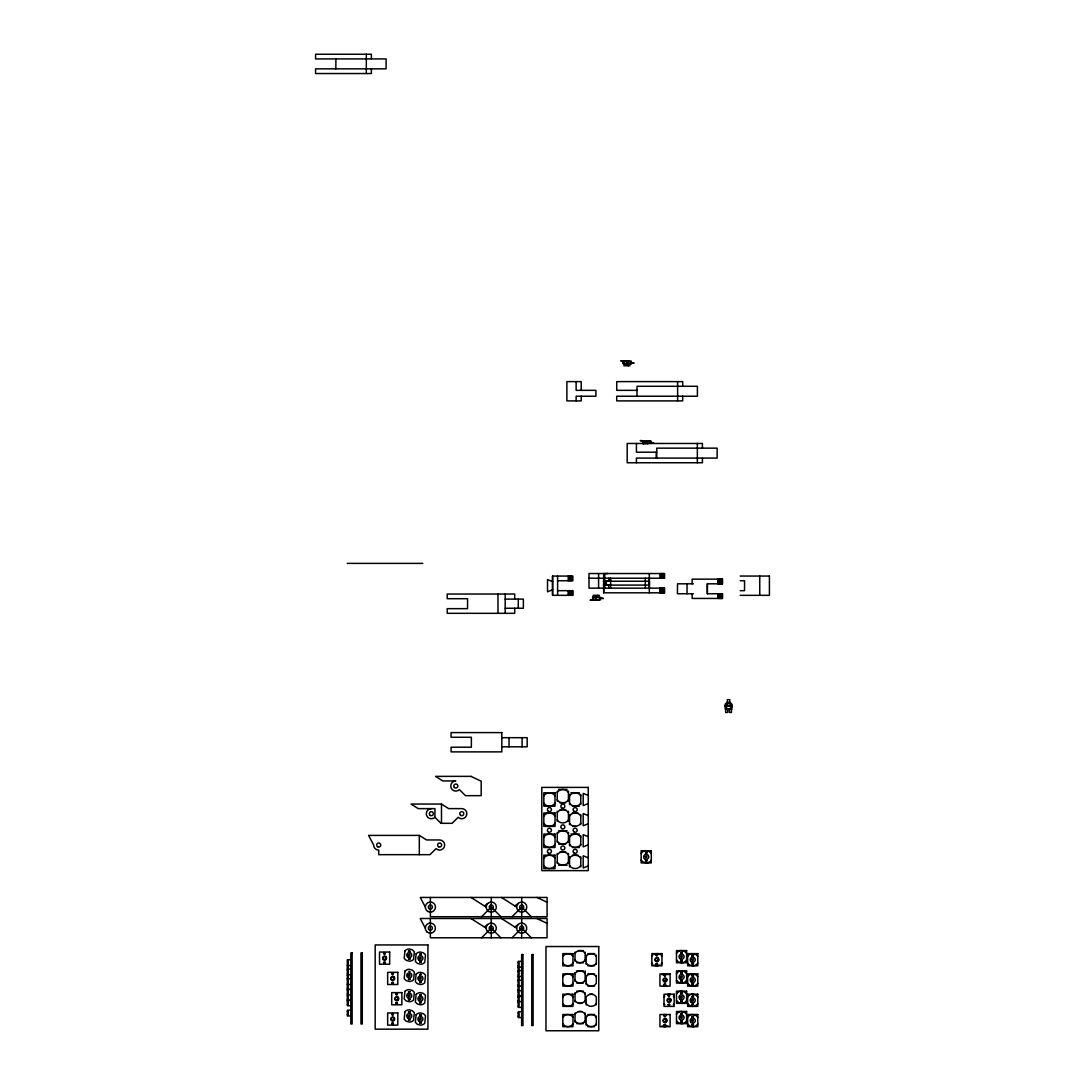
<?xml version="1.0" encoding="UTF-8"?>
<svg xmlns="http://www.w3.org/2000/svg" width="1085" height="1085" viewBox="0 0 1085 1085"><rect width="100%" height="100%" fill="white"/><g stroke="black" fill="none" stroke-linecap="round" stroke-linejoin="round"><path stroke-width="1.5" d="M588.992 578.21L588.992 573.531L664.59 573.545L664.59 578.21L588.992 578.21L588.992 588.151L664.59 588.151L664.59 592.817L603.667 592.817L603.667 573.545M598.595 573.531L598.595 588.151M649.318 592.817L649.318 573.545M687.036 593.753L687.036 583.811M692.149 593.753L692.149 598.432L722.556 598.432L722.556 593.753L707.352 593.753L707.352 583.811L722.556 583.811L722.556 579.146L692.121 579.146L692.149 583.811M717.944 598.432L717.944 593.753M717.931 583.811L717.931 579.146M718.378 598.432L718.378 593.753M718.365 583.811L718.365 579.146M718.826 598.432L718.826 593.753M718.812 583.811L718.812 579.146M719.26 593.753L719.545 598.432M719.247 583.811L719.247 579.146M719.694 598.432L719.694 593.753M719.694 583.811L719.694 579.146M720.128 598.432L720.128 593.753M720.115 583.811L720.115 579.146M720.548 598.432L720.548 593.753M720.548 583.811L720.548 579.146M720.969 598.432L720.969 593.753M720.969 583.811L720.969 579.146M721.376 598.432L721.376 593.753M721.376 583.811L721.376 579.146M721.783 598.432L721.783 593.753M721.783 583.811L721.783 579.146M722.176 598.432L722.176 593.753M722.176 583.811L722.176 579.146M604.752 588.151L604.752 573.545L608.048 573.545M729.079 706.321L730.937 706.349L730.937 705.236C729.473 707.162 725.987 704.762 729.771 705.657M731.846 705.792C732.009 710.024 725.092 710.024 725.255 705.792M385.121 959.547L386.084 957.729L385.365 956.807M393.245 979.85L394.194 978.033L393.489 977.11M397.3 1000.139L398.263 998.322L397.544 997.4M393.245 1020.442L394.194 1018.625L393.489 1017.689M657.415 961.134L658.378 959.33L657.659 958.394M665.525 981.437L666.488 979.619L665.783 978.697M669.594 1001.726L670.544 999.909L669.838 998.987M665.525 1022.029L666.488 1020.212L665.783 1019.29M543.829 795.847C546.175 791.847 552.658 791.847 555.018 795.847M557.256 792.498C559.602 788.483 566.085 788.483 568.445 792.498M543.829 816.015C546.175 812.014 552.658 812.014 555.018 816.015M555.018 803.144C552.658 807.145 546.175 807.145 543.829 803.144M569.557 795.847C571.917 791.847 578.4 791.847 580.76 795.847M557.256 812.665C559.602 808.65 566.085 808.65 568.445 812.665M568.445 799.781C566.085 803.795 559.602 803.795 557.256 799.781M543.829 837.132C546.175 833.117 552.658 833.117 555.018 837.132M555.018 823.298C552.658 827.312 546.175 827.312 543.829 823.298M569.557 816.015C571.917 812.014 578.4 812.014 580.76 816.015M557.256 833.768C559.602 829.767 566.085 829.767 568.445 833.768M580.76 803.144C578.4 807.145 571.917 807.145 569.557 803.144M568.445 819.948C566.085 823.949 559.602 823.949 557.256 819.948M543.829 858.249C546.175 854.234 552.658 854.234 555.018 858.249M555.018 844.415C552.604 848.334 546.189 848.47 543.829 844.415M569.557 837.132C571.917 833.117 578.4 833.117 580.76 837.132M580.76 823.298C578.4 827.312 571.917 827.312 569.557 823.298M557.256 854.885C559.602 850.884 566.085 850.884 568.445 854.885M568.445 841.065C566.085 845.066 559.602 845.066 557.256 841.065M555.018 865.532C552.658 869.546 546.175 869.546 543.829 865.532M569.557 858.249C571.917 854.234 578.4 854.234 580.76 858.249M580.76 844.415C578.4 848.429 571.917 848.429 569.557 844.415M568.445 862.182C566.085 866.183 559.602 866.183 557.256 862.182M580.76 865.532C578.4 869.546 571.917 869.546 569.557 865.532M641.14 853.515L641.913 852.525A6.09 6.09 0 0 1 646.212 850.735L649.264 851.549L651.285 853.515M562.83 956.414C564.973 952.779 570.846 952.779 572.975 956.414M575.009 953.376C577.139 949.741 583.025 949.741 585.154 953.376M651.285 860.134L650.525 861.137A6.09 6.09 0 0 1 646.212 862.914L643.174 862.1L641.14 860.134M572.975 963.019C570.846 966.654 564.973 966.654 562.83 963.019M562.83 976.703C564.973 973.069 570.846 973.069 572.975 976.703M586.171 956.414C588.301 952.779 594.187 952.779 596.316 956.414M585.154 959.981C583.025 963.616 577.139 963.616 575.009 959.981M575.009 973.665C577.139 970.031 583.025 970.031 585.154 973.665M572.975 983.322C570.846 986.957 564.973 986.957 562.83 983.322M562.83 997.006C564.973 993.372 570.846 993.372 572.975 997.006M596.316 963.019C594.187 966.654 588.301 966.654 586.171 963.019M586.171 976.703C588.301 973.069 594.187 973.069 596.316 976.703M585.154 980.27C583.025 983.905 577.139 983.905 575.009 980.27M575.009 993.955C577.139 990.32 583.025 990.32 585.154 993.955M572.975 1003.611C570.791 1007.165 564.973 1007.287 562.83 1003.611M562.83 1017.296C564.973 1013.661 570.846 1013.661 572.975 1017.296M585.154 1000.573C583.025 1004.208 577.139 1004.208 575.009 1000.573M575.009 1014.258C577.139 1010.623 583.025 1010.623 585.154 1014.258M572.975 1023.901C570.846 1027.536 564.973 1027.536 562.83 1023.901M596.316 1003.611C594.187 1007.246 588.301 1007.246 586.171 1003.611M586.171 1017.296C588.301 1013.661 594.187 1013.661 596.316 1017.296M585.154 1020.863C583.025 1024.498 577.139 1024.498 575.009 1020.863M596.316 1023.901C594.187 1027.536 588.301 1027.536 586.171 1023.901M651.827 956.414L652.6 955.41M661.213 964.022L661.972 963.019M676.484 953.376L677.257 952.372A6.09 6.09 0 0 1 681.556 950.582L684.608 951.396L686.629 953.376M687.646 956.414L688.419 955.41A6.09 6.09 0 0 1 692.718 953.634L695.77 954.447L697.791 956.414M686.629 959.981L685.856 960.984A6.09 6.09 0 0 1 681.556 962.761L678.518 961.947L676.484 959.981M676.484 973.665L677.257 972.662A6.09 6.09 0 0 1 681.556 970.885L684.608 971.699L686.629 973.665M664.006 997.006L664.779 996.003M697.791 963.019L697.031 964.022A6.09 6.09 0 0 1 692.718 965.799L689.68 964.985L687.646 963.019M687.646 976.703L688.419 975.713A6.09 6.09 0 0 1 692.718 973.923L695.77 974.737L697.791 976.703M686.629 980.27L685.856 981.274A6.09 6.09 0 0 1 681.556 983.051L678.518 982.237L676.484 980.27M676.484 993.955L677.257 992.951A6.09 6.09 0 0 1 681.556 991.175L684.608 991.988L686.629 993.955M691.837 974.94L693.6 974.94M680.675 992.192L682.438 992.192M673.378 1004.615L674.151 1003.611M697.791 983.322L697.031 984.312A6.09 6.09 0 0 1 692.718 986.102L689.68 985.288L687.646 983.322M687.646 997.006L688.419 996.003A6.09 6.09 0 0 1 692.718 994.213L695.77 995.04L697.791 997.006M686.629 1000.573L685.856 1001.563A6.09 6.09 0 0 1 681.556 1003.354L678.518 1002.54L676.484 1000.573M676.484 1014.258L677.257 1013.254A6.09 6.09 0 0 1 681.556 1011.464L684.608 1012.291L686.629 1014.258M682.438 1022.626L680.675 1022.626M697.791 1003.611L697.031 1004.615A6.09 6.09 0 0 1 692.718 1006.392L689.68 1005.578L687.646 1003.611M687.646 1017.296L688.419 1016.292A6.09 6.09 0 0 1 692.718 1014.516L695.77 1015.329L697.791 1017.296M686.629 1020.863L685.856 1021.867A6.09 6.09 0 0 1 681.556 1023.643L678.518 1022.829L676.484 1020.863M697.791 1023.901L697.031 1024.905A6.09 6.09 0 0 1 692.718 1026.695L689.68 1025.881L687.646 1023.901M481.632 916.716L491.274 907.087L500.917 916.716M481.604 937.779L491.234 928.136L500.877 937.779M512.079 916.716L521.722 907.087L531.352 916.716M512.039 937.779L521.682 928.136L531.324 937.779M484.452 905.975L487.694 903.493M484.412 927.024L487.653 924.542M514.9 905.975L518.128 903.493M514.86 927.024L518.087 924.542M646.931 862.114L645.494 862.114M682.275 961.961L680.837 961.961M680.837 971.685L682.275 971.685M693.437 1025.881L691.999 1025.881M653.862 954.447L656.9 953.634A6.09 6.09 0 0 1 659.951 954.447M659.951 964.985L656.9 965.799A6.09 6.09 0 0 1 653.862 964.985M692.216 954.271L693.22 954.271M661.972 974.737L665.024 973.923A6.09 6.09 0 0 1 668.062 974.737M693.22 965.162L692.216 965.162M668.062 1025.881L665.024 1026.695A6.09 6.09 0 0 1 661.972 1025.881M552.604 589.765L547.518 591.786L547.518 579.607L552.604 581.641M588.26 803.551L583.188 805.585L583.188 793.406L588.26 795.441M588.26 823.718L583.188 825.753L583.188 813.574L588.26 815.608M588.26 844.835L583.188 846.87L583.188 834.691L588.26 836.711M588.26 865.952L583.188 867.973L583.188 855.807L588.26 857.828M350.821 965.528L347.363 965.528M347.363 969.041L350.821 969.041M350.821 974.818L347.363 974.818M347.363 978.724L350.821 978.724M350.821 984.502L347.363 984.502M347.363 989.113L350.821 989.113M350.821 994.891L347.363 994.891M347.363 1000.004L350.821 1000.004M350.821 1005.781L347.363 1005.781L347.363 959.75L350.821 959.75M521.641 967.115L518.182 967.115M518.182 970.627L521.641 970.627M350.821 1015.967L347.363 1015.967L347.363 1010.176L350.821 1010.176M521.641 976.419L518.182 976.419M518.182 980.311L521.641 980.311M521.641 986.089L518.182 986.089M518.182 990.7L521.641 990.7M521.641 996.478L518.182 996.478M518.182 1001.591L521.641 1001.591M521.641 1007.368L518.182 1007.368L518.182 961.337L521.641 961.337M521.641 1017.554L518.182 1017.554L518.182 1011.762L521.641 1011.762M727.696 702.605L729.405 702.605M666.597 985.899L665.024 986.102A6.09 6.09 0 0 1 663.437 985.899M667.506 994.43L669.079 994.213A6.09 6.09 0 0 1 670.652 994.43M663.437 1014.719L665.024 1014.516A6.09 6.09 0 0 1 666.597 1014.719M595.882 599.598L594.838 599.612L597.618 599.598M410.022 971.631L408.882 971.319M610.665 578.197L610.665 585.086L606.325 585.1L606.325 581.248L610.665 581.235L649.359 581.235L649.386 585.086L603.301 585.1M649.345 588.151L649.345 578.21M595.896 597.374L595.95 600.208L596.926 599.802M625.502 361.522L626.954 361.319M630.412 362.634L634.128 363.041L629.788 363.041M623.617 363.963L630.168 363.76M623.766 365.781L630.019 365.781M637.044 390.342L616.728 390.342L616.728 381.608L682.696 381.608L682.696 386.287M649.888 442.355L653.604 442.761L649.888 442.761M643.093 443.67L648.938 443.467M656.737 452.201L636.434 452.201L636.434 443.467M347.214 563.386L422.811 563.386M740.187 576.054L769.428 576.067M557.636 580.733L572.88 580.733L572.88 576.067L552.536 576.067L552.536 595.339L572.88 595.339L572.88 590.674L557.636 590.674M740.187 580.733L744.554 580.733L744.554 590.674L740.187 590.674M603.301 581.248L610.665 581.235M693.356 583.811L677.515 583.811L677.433 593.753L693.356 593.753M593.102 595.339L599.354 595.339M740.187 595.339L769.428 595.339L769.414 576.067M592.952 597.17L599.49 597.374M599.123 598.079L603.477 598.486L600.493 598.079M505.19 599.11L523.363 599.11L523.363 608.251L505.19 608.251M727.791 705.792L729.31 705.792M501.812 737.678L527.174 737.678L527.174 746.805L501.812 746.805M558.653 789.419L567.048 789.419M570.968 792.782L579.349 792.782M560.05 802.859L565.651 802.859M441.486 804.053L411.052 804.053L418.254 808.623L434.936 808.623L434.936 817.276L440.985 823.325L452.147 823.325L458.195 817.276A5.072 5.072 0 0 0 466.469 815.635A5.072 5.072 0 0 0 461.79 808.623L448.702 808.623L441.486 804.053L441.486 823.325M572.365 806.209L579.349 806.209M560.05 809.586L565.651 809.586M572.365 812.95L577.952 812.95M572.758 826.377L575.959 826.377M558.653 830.703L567.048 830.703M570.968 834.067L579.349 834.067M419.312 835.396L368.575 835.396L373.647 845.025A5.072 5.072 0 0 0 378.719 850.097L378.719 854.668L429.972 854.668L436.021 848.619A5.072 5.072 0 0 0 444.294 846.965A5.072 5.072 0 0 0 439.601 839.953L426.527 839.953L419.312 835.396L419.312 854.668M558.653 844.13L565.651 844.13M572.365 847.493L579.349 847.493M560.05 851.82L565.651 851.82M572.365 855.17L577.952 855.17M558.653 865.247L567.048 865.247M578.386 950.582L583.459 950.582M408.502 951.328L410.022 951.314M587.867 953.634L594.621 953.634M347.363 961.12L348.285 961.12L348.285 964.158L347.363 964.158M518.182 962.707L519.091 962.707L519.091 965.745L518.182 965.745M576.705 962.761L583.459 962.761M587.867 965.799L594.621 965.799M347.363 966.165L348.285 966.165L348.285 969.217L347.363 969.217M518.182 967.766L519.091 967.766L519.091 970.804L518.182 970.804M347.363 970.41L348.285 970.41L348.285 973.448L347.363 973.448M576.705 970.885L583.459 970.885M518.182 971.997L519.091 971.997L519.091 975.049L518.182 975.049M587.867 973.923L594.621 973.923M347.363 975.293L348.285 975.293L348.285 978.331L347.363 978.331M693.478 976.242L691.959 975.957L693.478 976.256M518.182 976.88L519.091 976.88L519.091 979.918L518.182 979.918M347.363 980.094L348.285 980.094L348.285 983.132L347.363 983.132M518.182 981.681L519.091 981.681L519.091 984.719L518.182 984.719M421.183 982.183L419.664 982.481L421.183 982.183M576.705 983.051L583.459 983.051M347.363 984.99L348.285 984.99L348.285 988.042L347.363 988.042M587.867 986.102L594.621 986.102M518.182 986.577L519.091 986.577L519.091 989.628L518.182 989.628M347.363 990.483L348.285 990.483L348.285 993.521L347.363 993.521M576.705 991.175L583.459 991.175M518.182 992.07L519.091 992.07L519.091 995.108L518.182 995.108M589.548 994.213L592.939 994.213M347.363 995.84L348.285 995.84L348.285 998.892L347.363 998.892M518.182 997.427L519.091 997.427L519.105 1000.478L518.182 1000.478M347.363 1001.374L348.285 1001.374L348.285 1004.412L347.363 1004.412M518.182 1002.96L519.105 1002.96L519.105 1005.998L518.182 1005.998M578.386 1003.354L581.777 1003.354M347.363 1011.546L348.285 1011.546L348.285 1014.597L347.363 1014.597M578.386 1011.464L581.777 1011.464M518.182 1013.132L519.105 1013.132L519.105 1016.184L518.182 1016.184M587.867 1014.516L594.621 1014.516M576.705 1023.643L583.459 1023.643M587.867 1026.695L594.621 1026.695M728.008 705.25L726.163 705.236L726.163 706.349L728.008 706.321L727.33 705.928M626.832 361.522L628.283 361.522L627.591 361.319M707.352 583.811L707.352 593.753M519.905 995.65L521.641 996.057M347.363 989.411L349.099 989.818M347.363 1000.261L349.099 1000.655M536.939 897.444L547.084 902.259M536.899 918.493L547.043 923.321M501.419 897.444L516.65 907.087M470.985 897.444L486.202 907.087M501.392 918.493L516.609 928.136M470.944 918.493L486.161 928.136M655.828 960.795L656.14 961.039A1.519 1.519 0 0 0 658.419 959.723A1.519 1.519 0 0 0 656.14 958.394A1.519 1.519 0 0 0 656.14 961.039M663.939 981.084L664.264 981.328A1.519 1.519 0 0 0 666.543 980.013A1.519 1.519 0 0 0 664.264 978.697A1.519 1.519 0 0 0 664.264 981.328M668.007 1001.387L668.319 1001.631A1.519 1.519 0 0 0 670.598 1000.302A1.519 1.519 0 0 0 668.319 998.987A1.519 1.519 0 0 0 668.319 1001.631M663.939 1021.677L664.264 1021.921A1.519 1.519 0 0 0 666.543 1020.605A1.519 1.519 0 0 0 664.264 1019.29A1.519 1.519 0 0 0 664.264 1021.921M383.534 959.208A1.519 1.519 0 0 0 386.084 958.516A1.519 1.519 0 0 0 384.212 956.658A1.519 1.519 0 0 0 383.534 959.208L383.846 959.452M391.658 979.497L391.97 979.741A1.519 1.519 0 0 0 394.248 978.426A1.519 1.519 0 0 0 391.97 977.11A1.519 1.519 0 0 0 391.97 979.741M395.713 999.8L396.025 1000.031A1.519 1.519 0 0 0 398.303 998.715A1.519 1.519 0 0 0 396.025 997.4A1.519 1.519 0 0 0 396.025 1000.031M391.658 1020.09L391.97 1020.334A1.519 1.519 0 0 0 394.248 1019.018A1.519 1.519 0 0 0 391.97 1017.689A1.519 1.519 0 0 0 391.97 1020.334M661.213 955.41L661.972 956.414M651.827 963.019L652.6 964.022M673.378 996.003L674.151 997.006M664.006 1003.611L664.779 1004.615M586.171 983.322C588.301 986.957 594.187 986.957 596.316 983.322L596.316 975.442M425.32 907.087L420.248 897.444L547.084 897.444L547.084 916.716L430.392 916.716L430.392 897.444M425.279 928.136L420.207 918.493L547.043 918.493L547.043 937.779L430.352 937.779L430.352 918.493M604.738 581.235L604.752 585.086M608.793 578.21L608.793 581.235M759.758 576.067L759.758 595.339M731.439 709.237L731.439 712.438L729.405 712.438L729.405 709.237M729.771 704.111L729.771 699.649L727.33 699.649L727.33 704.111M727.682 709.237L727.682 712.438L725.662 712.438L725.662 709.237M702.415 448.146L702.415 443.467L627.184 443.467L627.184 462.752L702.415 462.752L702.415 458.087M697.343 443.467L697.343 462.752M693.098 955.654L692.338 955.654M693.098 963.778L692.338 963.778M693.098 975.957L692.338 975.957M693.098 984.068L692.338 984.068M693.098 996.247L692.338 996.247M693.098 1004.371L692.338 1004.371M693.098 1016.55L692.338 1016.55M693.098 1024.66L692.338 1024.66M682.696 396.228L682.696 400.894L616.728 400.894L616.728 396.228L697.411 396.228L697.411 386.287L637.017 386.287L637.017 396.228M681.936 952.616L681.177 952.616M681.936 960.727L681.177 960.727M681.936 972.906L681.177 972.906M681.936 981.03L681.177 981.03M681.936 993.209L681.177 993.209M681.936 1001.319L681.177 1001.319M681.936 1013.498L681.177 1013.498M681.936 1021.622L681.177 1021.622M677.623 381.608L677.623 400.894M664.169 588.151L664.169 592.817M663.776 588.151L663.776 592.817M663.383 573.545L663.383 578.21M663.383 588.151L663.383 592.817M662.962 588.151L662.962 592.817M662.542 588.151L662.542 592.817M662.121 573.545L662.121 578.21M662.121 588.151L662.121 592.817M661.687 588.151L661.687 592.817M661.253 588.151L661.253 592.817M660.819 573.545L660.819 578.21M660.819 588.151L660.819 592.817M660.372 588.151L660.372 592.817M659.924 573.545L659.924 578.21M659.924 588.151L659.924 592.817M656.737 458.087L656.737 448.146L717.131 448.146L717.131 458.087L636.434 458.087L636.434 462.752M656.222 452.201L656.222 458.087M650.783 443.467L650.783 441.039L640.204 440.632L649.413 441.039M650.634 441.039L650.634 443.467M647.569 441.039L647.569 443.67M646.646 441.039L646.09 440.632L646.036 443.467M646.592 852.769L645.833 852.769M646.592 860.88L645.833 860.88M645.317 578.197L645.317 588.151M643.717 441.039L643.853 443.467M643.296 441.039L643.296 443.67M643.093 441.039L643.093 443.467M642.849 441.039L642.849 443.467M642.74 441.039L642.74 443.467M631.158 361.319L631.158 363.76M630.412 363.041L630.412 363.76M629.937 361.319L620.728 360.912L631.307 361.319L631.307 363.76L623.265 363.76L623.265 361.319M628.093 361.319L628.283 365.781M626.56 360.912L626.56 363.76M624.377 363.76L624.268 361.319L624.241 363.76M623.821 361.319L623.821 363.963M623.617 361.319L623.617 363.76M623.373 361.319L623.373 363.76M610.665 585.086L610.665 588.151M610.353 578.21L610.353 581.248M608.821 585.086L608.821 588.151M603.708 588.151L603.708 592.817M599.761 597.374L599.761 598.486M599.259 599.802L590.064 600.208L600.642 599.802L600.642 597.374L592.6 597.374L592.708 599.802M597.618 595.339L597.618 597.374M596.316 955.153L596.316 964.28M596.316 1004.873L596.316 997.006C594.187 993.372 588.301 993.372 586.171 997.006L586.171 1004.873M596.316 1016.035L596.316 1025.162M593.576 597.374L593.712 599.802M593.156 597.17L593.156 599.802M592.952 597.374L592.952 599.802M586.171 955.153L586.171 964.28M586.171 975.442L586.171 984.583M586.171 1016.035L586.171 1025.162M585.154 952.101L585.154 961.242M585.154 970.885L585.154 981.532M585.154 992.694L585.154 1001.835M585.154 1012.997L585.154 1022.124M581.207 390.342L581.207 381.608L566.885 381.608L566.885 400.894L581.207 400.894L581.207 396.228M580.76 794.464L580.76 804.528M580.76 814.618L580.76 824.695M580.76 835.735L580.76 845.812M580.76 856.852L580.76 866.929M576.135 381.608L576.135 390.342L595.923 390.342L595.923 396.228L576.135 396.228L576.135 400.894M575.009 952.101L575.009 961.242M575.009 972.404L575.009 981.532M575.009 992.694L575.009 1001.835M575.009 1012.997L575.009 1022.124M572.46 590.674L572.46 595.339M572.066 590.674L572.066 595.339M571.659 576.067L571.659 580.733M571.673 590.674L571.673 595.339M571.252 590.674L571.252 595.339M570.832 590.674L570.832 595.339M570.412 576.067L570.412 580.733M570.412 590.674L570.412 595.339M569.978 590.674L569.978 595.339M569.544 590.674L569.544 595.339M569.557 794.464L569.557 804.528M569.557 814.618L569.557 824.695M569.557 835.735L569.557 845.812M569.557 856.852L569.557 866.929M569.096 576.067L569.096 580.733M569.11 590.674L569.11 595.339M568.662 590.674L568.662 595.339M568.445 791.101L568.445 801.178M568.445 811.268L568.445 821.345M568.445 832.385L568.445 842.448M568.445 853.502L568.445 863.565M568.214 576.067L568.214 580.733M568.214 590.674L568.214 595.339M557.609 576.067L557.609 595.339M557.256 791.101L557.256 801.178M557.256 811.268L557.256 821.345M557.256 832.385L557.256 842.448M557.256 853.502L557.256 863.565M552.604 576.067L552.604 595.339M522.102 737.678L522.102 746.805M521.722 897.444L521.722 916.716M521.682 918.493L521.682 937.779M518.277 599.11L518.277 608.251M514.71 599.11L514.71 594.038L447.237 594.038L447.237 598.703L467.567 598.703L467.54 608.658L447.237 608.658L447.237 613.323L514.71 613.323L514.71 608.251M509.014 737.678L509.014 746.805M505.19 594.038L505.19 613.323M497.974 594.038L497.974 613.323M491.274 897.444L491.274 916.716M491.234 918.493L491.234 937.779M420.804 954.068L420.044 954.068M420.804 962.192L420.044 962.192M420.804 974.371L420.044 974.371M420.804 982.481L420.044 982.481M420.804 994.66L420.044 994.66M420.804 1002.784L420.044 1002.784M420.804 1014.95L420.044 1014.95M420.804 1023.074L420.044 1023.074M410.022 951.328L408.502 951.328M409.642 951.03L408.882 951.03M409.642 959.14L408.882 959.14M409.642 979.443L408.882 979.443M409.642 991.609L408.882 991.609M409.642 999.733L408.882 999.733M409.642 1011.912L408.882 1011.912M409.642 1020.022L408.882 1020.022M371.382 58.915L371.382 54.25L315.572 54.25L315.572 58.915L386.097 58.915L386.097 68.857L315.572 68.857L315.572 73.536L371.382 73.536L371.382 68.857M366.31 54.25L366.31 73.536M335.889 58.915L335.862 68.857M434.936 817.276A5.072 5.072 0 0 1 426.649 815.635A5.072 5.072 0 0 1 431.342 808.623M383.629 953.295C384.877 957.173 386.64 950.568 383.629 953.295M383.629 962.436C384.877 966.301 386.64 959.696 383.629 962.436M391.753 973.598C392.987 977.476 394.764 970.858 391.753 973.598M391.753 982.725C392.987 986.604 394.764 979.999 391.753 982.725M391.753 1014.19C392.987 1018.055 394.764 1011.451 391.753 1014.19M391.753 1023.318C392.987 1027.197 394.764 1020.578 391.753 1023.318M395.808 993.887C397.056 997.766 398.819 991.161 395.808 993.887M395.808 1003.028C397.056 1006.894 398.819 1000.289 395.808 1003.028M408.286 954.827C409.533 958.692 411.296 952.087 408.286 954.827M408.286 975.117C409.533 978.995 411.296 972.377 408.286 975.117M408.286 995.406C409.533 999.285 411.296 992.68 408.286 995.406M408.286 1015.709C409.533 1019.588 411.296 1012.97 408.286 1015.709M419.447 957.865C420.695 961.744 422.458 955.125 419.447 957.865M419.447 978.155C420.695 982.034 422.458 975.429 419.447 978.155M419.447 998.458C420.695 1002.337 422.458 995.718 419.447 998.458M419.447 1018.747C420.695 1022.626 422.458 1016.021 419.447 1018.747M645.236 856.567C646.484 860.432 648.247 853.827 645.236 856.567M655.923 954.895C657.157 958.76 658.934 952.155 655.923 954.895M655.923 964.022C657.157 967.901 658.934 961.283 655.923 964.022M664.034 975.184C665.281 979.063 667.058 972.445 664.034 975.184M664.034 984.312C665.281 988.191 667.058 981.586 664.034 984.312M664.034 1015.777C665.281 1019.642 667.058 1013.037 664.034 1015.777M664.034 1024.905C665.281 1028.783 667.058 1022.165 664.034 1024.905M668.102 995.474C669.337 999.353 671.113 992.748 668.102 995.474M668.102 1004.615C669.337 1008.48 671.113 1001.875 668.102 1004.615M680.58 956.414C681.814 960.279 683.591 953.674 680.58 956.414M680.58 976.703C681.814 980.582 683.591 973.977 680.58 976.703M680.58 997.006C681.814 1000.872 683.591 994.267 680.58 997.006M680.58 1017.296C681.814 1021.175 683.591 1014.556 680.58 1017.296M691.742 959.452C692.976 963.331 694.753 956.726 691.742 959.452M691.742 979.755C692.976 983.62 694.753 977.015 691.742 979.755M691.742 1000.044C692.976 1003.923 694.753 997.305 691.742 1000.044M691.742 1020.334C692.976 1024.213 694.753 1017.608 691.742 1020.334M404.963 950.785L404.19 958.394L406.224 960.361L409.262 961.174A6.09 6.09 0 0 0 413.575 959.384L414.334 951.776L412.314 949.809L409.262 948.995A6.09 6.09 0 0 0 404.963 950.785M416.125 953.823L415.352 961.432L417.386 963.399L420.424 964.212A6.09 6.09 0 0 0 424.737 962.436L425.496 954.827L423.476 952.861L420.424 952.047A6.09 6.09 0 0 0 416.125 953.823M404.963 971.075L404.19 978.684L406.224 980.65L409.262 981.464A6.09 6.09 0 0 0 413.575 979.687L414.334 972.079L412.314 970.112L409.262 969.285A6.09 6.09 0 0 0 404.963 971.075M416.125 974.113L415.352 981.722L417.386 983.702L420.424 984.515A6.09 6.09 0 0 0 424.737 982.725L425.496 975.117L423.476 973.15L420.424 972.336A6.09 6.09 0 0 0 416.125 974.113M404.963 991.365L404.19 998.973L406.224 1000.953L409.262 1001.767A6.09 6.09 0 0 0 413.575 999.977L414.334 992.368L412.314 990.402L409.262 989.588A6.09 6.09 0 0 0 404.963 991.365M416.125 994.416L415.352 1002.025L417.386 1003.991L420.424 1004.805A6.09 6.09 0 0 0 424.737 1003.028L425.496 995.42L423.476 993.44L420.424 992.626A6.09 6.09 0 0 0 416.125 994.416M404.963 1011.668L404.19 1019.276L406.224 1021.243L409.262 1022.056A6.09 6.09 0 0 0 413.575 1020.28L414.334 1012.671L412.314 1010.691L409.262 1009.877A6.09 6.09 0 0 0 404.963 1011.668M416.125 1014.706L415.352 1022.314L417.386 1024.281L420.424 1025.108A6.09 6.09 0 0 0 424.737 1023.318L425.496 1015.709L423.476 1013.743L420.424 1012.929A6.09 6.09 0 0 0 416.125 1014.706M727.031 702.497L725.255 704.138L725.255 709.237L731.846 709.237L731.846 704.138L730.069 702.497L727.031 702.497M501.812 732.606L451.075 732.606L451.075 737.271L471.365 737.271L471.365 747.212L451.075 747.212L451.075 751.878L501.812 751.878L501.812 732.606M471.039 776.372L435.519 776.372L442.734 780.942L455.822 780.942A5.072 5.072 0 0 0 451.129 787.954A5.072 5.072 0 0 0 459.403 789.609L465.465 795.658L481.184 795.658L481.184 781.2L471.039 776.372M588.26 787.398L541.795 787.398L541.795 870.631L588.26 870.631L588.26 787.398M555.018 792.782L543.829 792.782L543.829 806.209L555.018 806.209L555.018 792.782M555.018 812.95L543.829 812.95L543.829 826.377L555.018 826.377L555.018 812.95M555.018 834.067L543.829 834.067L543.829 847.493L555.018 847.493L555.018 834.067M651.285 850.735L641.14 850.735L641.14 862.914L651.285 862.914L651.285 850.735M646.972 852.769L645.453 853.068L646.972 852.769M555.018 855.17L543.829 855.17L543.829 868.61L555.018 868.61L555.018 855.17M646.972 860.581L645.453 860.88L646.972 860.581M427.938 944.94L375.179 944.94L375.179 1029.163L427.938 1029.163L427.938 944.94M598.757 946.527L545.986 946.527L545.986 1030.75L598.757 1030.75L598.757 946.527M686.629 950.582L676.484 950.582L676.484 962.761L686.629 962.761L686.629 950.582M389.678 952.047L379.533 952.047L379.533 964.212L389.678 964.212L389.678 952.047M682.316 952.616L680.797 952.915L682.316 952.616M352.137 952.942L350.821 952.942L350.821 1023.982L352.137 1023.982L352.137 952.942M362.281 952.942L360.966 952.942L360.966 1023.982L362.281 1023.982L362.281 952.942M572.975 953.634L562.83 953.634L562.83 965.799L572.975 965.799L572.975 953.634M661.972 953.634L651.827 953.634L651.827 965.799L661.972 965.799L661.972 953.634M697.791 953.634L687.646 953.634L687.646 965.799L697.791 965.799L697.791 953.634M421.183 954.068L419.664 954.38L421.183 954.068M522.956 954.529L521.641 954.529L521.641 1025.569L522.956 1025.569L522.956 954.529M533.101 954.529L531.786 954.529L531.786 1025.569L533.101 1025.569L533.101 954.529M693.478 955.654L691.959 955.966L693.478 955.654M410.022 958.842L408.502 959.14L410.022 958.842M682.316 960.428L680.797 960.727L682.316 960.428M421.183 961.88L419.664 962.192L421.183 961.88M693.478 963.48L691.959 963.778L693.478 963.466M686.629 970.885L676.484 970.885L676.484 983.051L686.629 983.051L686.629 970.885M397.802 972.336L387.657 972.336L387.657 984.515L397.802 984.515L397.802 972.336M682.316 972.906L680.797 973.218L682.316 972.906M572.975 973.923L562.83 973.923L562.83 986.102L572.975 986.102L572.975 973.923M670.096 973.923L659.951 973.923L659.951 986.102L670.096 986.102L670.096 973.923M697.791 973.923L687.646 973.923L687.646 986.102L697.791 986.102L697.791 973.923M421.183 974.371L419.664 974.669L421.183 974.371M410.022 979.131L408.502 979.443L410.022 979.131M682.316 980.731L680.797 981.03L682.316 980.718M693.478 983.769L691.959 984.068L693.478 983.769M686.629 991.175L676.484 991.175L676.484 1003.354L686.629 1003.354L686.629 991.175M410.022 991.609L408.502 991.921L410.022 991.609M401.857 992.626L391.712 992.626L391.712 1004.805L401.857 1004.805L401.857 992.626M682.316 993.209L680.797 993.507L682.316 993.209M572.975 994.213L562.83 994.213L562.83 1006.392L572.975 1006.392L572.975 994.213M674.151 994.213L664.006 994.213L664.006 1006.392L674.151 1006.392L674.151 994.213M697.791 994.213L687.646 994.213L687.646 1006.392L697.791 1006.392L697.791 994.213M421.183 994.66L419.664 994.959L421.183 994.66M693.478 996.247L691.959 996.559L693.478 996.247M410.022 999.434L408.502 999.733L410.022 999.434M682.316 1001.021L680.797 1001.319L682.316 1001.021M421.183 1002.472L419.664 1002.784L421.183 1002.472M693.478 1004.059L691.959 1004.371L693.478 1004.059M686.629 1011.464L676.484 1011.464L676.484 1023.643L686.629 1023.643L686.629 1011.464M410.022 1011.912L408.502 1012.21L410.022 1011.912M397.802 1012.929L387.657 1012.929L387.657 1025.108L397.802 1025.108L397.802 1012.929M682.316 1013.498L680.797 1013.797L682.316 1013.498M572.975 1014.516L562.83 1014.516L562.83 1026.695L572.975 1026.695L572.975 1014.516M670.096 1014.516L659.951 1014.516L659.951 1026.695L670.096 1026.695L670.096 1014.516M697.791 1014.516L687.646 1014.516L687.646 1026.695L697.791 1026.695L697.791 1014.516M421.183 1014.95L419.664 1015.262L421.183 1014.95M693.478 1016.55L691.959 1016.848L693.478 1016.55M410.022 1019.724L408.502 1020.022L410.022 1019.724M682.316 1021.31L680.797 1021.622L682.316 1021.31M421.183 1022.775L419.664 1023.074L421.183 1022.762M693.478 1024.362L691.959 1024.66L693.478 1024.362M658.337 958.286L657.917 957.96A2.034 2.034 0 0 0 655.462 961.147L655.883 961.473A2.034 2.034 0 0 0 658.337 958.286M666.448 978.575L666.027 978.25A2.034 2.034 0 0 0 663.586 981.45L664.006 981.776A2.034 2.034 0 0 0 666.448 978.575M670.516 998.878L670.096 998.553A2.034 2.034 0 0 0 667.641 1001.74L668.062 1002.065A2.034 2.034 0 0 0 670.516 998.878M666.448 1019.168L666.027 1018.842A2.034 2.034 0 0 0 663.586 1022.043L664.006 1022.355A2.034 2.034 0 0 0 666.448 1019.168M386.043 956.699L385.623 956.373A2.034 2.034 0 0 0 383.181 959.56L383.602 959.886A2.034 2.034 0 0 0 386.043 956.699M394.167 976.988L393.746 976.663A2.034 2.034 0 0 0 391.292 979.864L391.712 980.175A2.034 2.034 0 0 0 394.167 976.988M398.222 997.278L397.802 996.966A2.034 2.034 0 0 0 395.347 1000.153L395.767 1000.478A2.034 2.034 0 0 0 398.222 997.278M394.167 1017.581L393.746 1017.255A2.034 2.034 0 0 0 391.292 1020.442L391.712 1020.768A2.034 2.034 0 0 0 394.167 1017.581M691.457 982.21A2.536 2.536 0 0 0 695.254 980.013A2.536 2.536 0 0 0 691.457 977.816A2.536 2.536 0 0 0 691.457 982.21M561.84 849.731A2.034 2.034 0 0 0 564.878 847.982A2.034 2.034 0 0 0 561.84 846.219A2.034 2.034 0 0 0 561.84 849.731M561.84 828.615A2.034 2.034 0 0 0 564.878 826.865A2.034 2.034 0 0 0 561.84 825.102A2.034 2.034 0 0 0 561.84 828.615M561.84 807.972A2.034 2.034 0 0 0 564.878 806.223A2.034 2.034 0 0 0 561.84 804.46A2.034 2.034 0 0 0 561.84 807.972M574.141 811.336A2.034 2.034 0 0 0 577.193 809.573A2.034 2.034 0 0 0 574.141 807.823A2.034 2.034 0 0 0 574.141 811.336M573.721 831.653A2.034 2.034 0 0 0 577.125 830.744A2.034 2.034 0 0 0 574.63 828.262A2.034 2.034 0 0 0 573.721 831.653M574.141 853.095A2.034 2.034 0 0 0 577.193 851.332A2.034 2.034 0 0 0 574.141 849.569A2.034 2.034 0 0 0 574.141 853.095M548.4 811.336A2.034 2.034 0 0 0 551.451 809.573A2.034 2.034 0 0 0 548.4 807.823A2.034 2.034 0 0 0 548.4 811.336M548.4 853.095A2.034 2.034 0 0 0 551.451 851.332A2.034 2.034 0 0 0 548.4 849.569A2.034 2.034 0 0 0 548.4 853.095M547.979 831.653A2.034 2.034 0 0 0 551.383 830.744A2.034 2.034 0 0 0 548.888 828.262A2.034 2.034 0 0 0 547.979 831.653M427.856 911.481A5.072 5.072 0 0 0 435.465 907.087A5.072 5.072 0 0 0 427.856 902.693A5.072 5.072 0 0 0 427.856 911.481M488.738 911.481A5.072 5.072 0 0 0 496.347 907.087A5.072 5.072 0 0 0 488.738 902.693A5.072 5.072 0 0 0 488.738 911.481M519.186 911.481A5.072 5.072 0 0 0 526.795 907.087A5.072 5.072 0 0 0 519.186 902.693A5.072 5.072 0 0 0 519.186 911.481M429.375 908.837A2.034 2.034 0 0 0 432.413 907.087A2.034 2.034 0 0 0 429.375 905.324A2.034 2.034 0 0 0 429.375 908.837M490.257 908.837A2.034 2.034 0 0 0 493.309 907.087A2.034 2.034 0 0 0 490.257 905.324A2.034 2.034 0 0 0 490.257 908.837M520.705 908.837A2.034 2.034 0 0 0 523.743 907.087A2.034 2.034 0 0 0 520.705 905.324A2.034 2.034 0 0 0 520.705 908.837M426.771 931.73A5.072 5.072 0 0 0 435.248 929.452A5.072 5.072 0 0 0 429.036 923.24A5.072 5.072 0 0 0 426.771 931.73M487.653 931.73A5.072 5.072 0 0 0 496.143 929.452A5.072 5.072 0 0 0 489.918 923.24A5.072 5.072 0 0 0 487.653 931.73M489.796 929.574A2.034 2.034 0 0 0 493.2 928.665A2.034 2.034 0 0 0 490.718 926.17A2.034 2.034 0 0 0 489.796 929.574M518.087 931.73A5.072 5.072 0 0 0 526.578 929.452A5.072 5.072 0 0 0 520.366 923.24A5.072 5.072 0 0 0 518.087 931.73M520.244 929.574A2.034 2.034 0 0 0 523.635 928.665A2.034 2.034 0 0 0 521.153 926.17A2.034 2.034 0 0 0 520.244 929.574M428.914 929.574A2.034 2.034 0 0 0 432.318 928.665A2.034 2.034 0 0 0 429.823 926.17A2.034 2.034 0 0 0 428.914 929.574M430.325 815.445A2.034 2.034 0 0 0 433.376 813.696A2.034 2.034 0 0 0 430.325 811.933A2.034 2.034 0 0 0 430.325 815.445M454.384 787.452A2.034 2.034 0 0 0 457.775 786.544A2.034 2.034 0 0 0 455.293 784.062A2.034 2.034 0 0 0 454.384 787.452M377.702 846.788A2.034 2.034 0 0 0 380.754 845.025A2.034 2.034 0 0 0 377.702 843.276A2.034 2.034 0 0 0 377.702 846.788M438.598 846.788A2.034 2.034 0 0 0 441.636 845.025A2.034 2.034 0 0 0 438.598 843.276A2.034 2.034 0 0 0 438.598 846.788M460.772 815.445A2.034 2.034 0 0 0 463.81 813.696A2.034 2.034 0 0 0 460.772 811.933A2.034 2.034 0 0 0 460.772 815.445M726.977 708.519A3.146 3.146 0 0 0 731.697 705.792A3.146 3.146 0 0 0 726.977 703.066A3.146 3.146 0 0 0 726.977 708.519M644.422 858.615A2.536 2.536 0 0 0 648.667 857.476A2.536 2.536 0 0 0 645.561 854.37A2.536 2.536 0 0 0 644.422 858.615M691.457 961.92A2.536 2.536 0 0 0 695.254 959.723A2.536 2.536 0 0 0 691.457 957.526A2.536 2.536 0 0 0 691.457 961.92M690.928 1022.395A2.536 2.536 0 0 0 695.173 1021.256A2.536 2.536 0 0 0 692.067 1018.15A2.536 2.536 0 0 0 690.928 1022.395M680.295 958.869A2.536 2.536 0 0 0 684.092 956.672A2.536 2.536 0 0 0 680.295 954.474A2.536 2.536 0 0 0 680.295 958.869M690.928 1002.106A2.536 2.536 0 0 0 695.173 1000.967A2.536 2.536 0 0 0 692.067 997.861A2.536 2.536 0 0 0 690.928 1002.106M680.295 999.461A2.536 2.536 0 0 0 684.092 997.264A2.536 2.536 0 0 0 680.295 995.067A2.536 2.536 0 0 0 680.295 999.461M680.295 979.172A2.536 2.536 0 0 0 684.092 976.975A2.536 2.536 0 0 0 680.295 974.778A2.536 2.536 0 0 0 680.295 979.172M680.295 1019.751A2.536 2.536 0 0 0 684.092 1017.554A2.536 2.536 0 0 0 680.295 1015.357A2.536 2.536 0 0 0 680.295 1019.751M419.163 980.623A2.536 2.536 0 0 0 422.96 978.426A2.536 2.536 0 0 0 419.163 976.229A2.536 2.536 0 0 0 419.163 980.623M408.001 977.571A2.536 2.536 0 0 0 411.798 975.374A2.536 2.536 0 0 0 408.001 973.177A2.536 2.536 0 0 0 408.001 977.571M419.163 960.32A2.536 2.536 0 0 0 422.96 958.123A2.536 2.536 0 0 0 419.163 955.926A2.536 2.536 0 0 0 419.163 960.32M408.001 957.282A2.536 2.536 0 0 0 411.798 955.085A2.536 2.536 0 0 0 408.001 952.888A2.536 2.536 0 0 0 408.001 957.282M419.163 1000.913A2.536 2.536 0 0 0 422.96 998.715A2.536 2.536 0 0 0 419.163 996.518A2.536 2.536 0 0 0 419.163 1000.913M408.001 997.875A2.536 2.536 0 0 0 411.798 995.677A2.536 2.536 0 0 0 408.001 993.48A2.536 2.536 0 0 0 408.001 997.875M408.001 1018.164A2.536 2.536 0 0 0 411.798 1015.967A2.536 2.536 0 0 0 408.001 1013.77A2.536 2.536 0 0 0 408.001 1018.164M419.163 1021.216A2.536 2.536 0 0 0 422.96 1019.018A2.536 2.536 0 0 0 419.163 1016.821A2.536 2.536 0 0 0 419.163 1021.216"/></g></svg>
